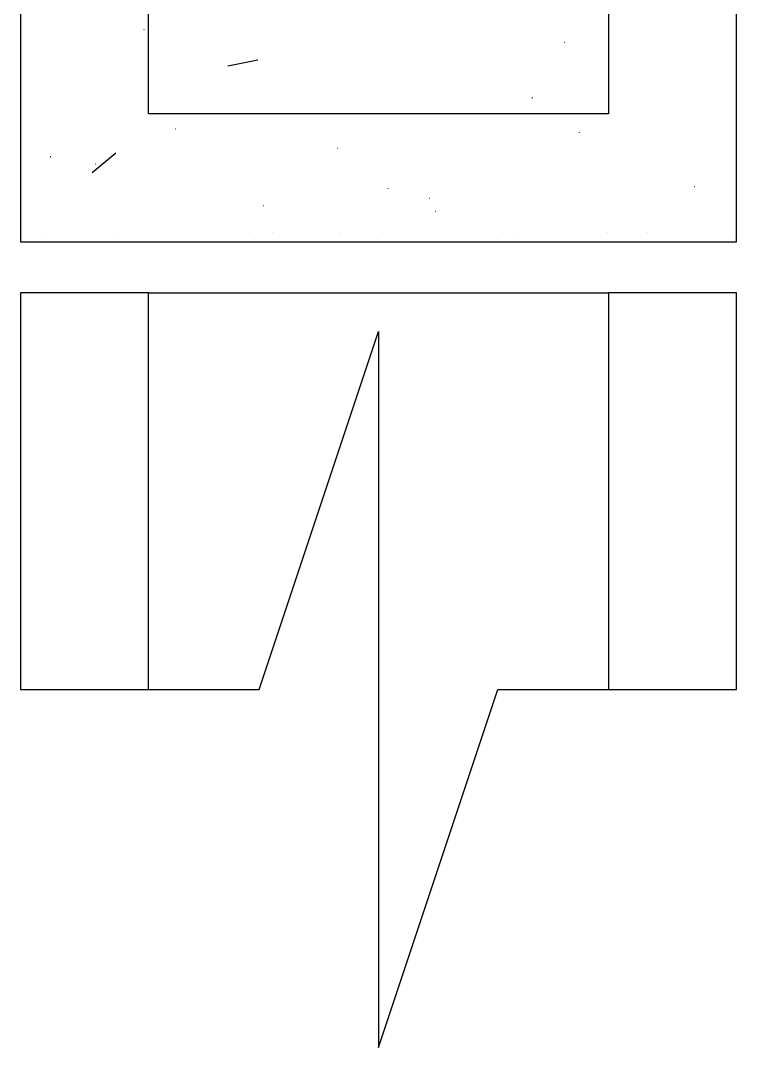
# Model space of a CAD drawing. Extents: x 0 to 119, y 0 to 84.
# Drawn here: x 47.255 to 48.655, y 51.938 to 53.946 of the extents above; entities that cross this region are included whole.
import ezdxf

# ---------------------------------------------------------------- set-up
doc = ezdxf.new("R2010")
doc.units = 0
doc.header["$MEASUREMENT"] = 0
doc.layers.add('10', color=252, linetype='CONTINUOUS')
doc.layers.add('29', color=9, linetype='CONTINUOUS')

msp = doc.modelspace()

# ---------------------------------------------------------------- linework, layer by layer
at = {"layer": '10', "color": 252, "linetype": 'Continuous'}
for p, q in [((47.505376, 53.513321), (48.405376, 53.513321)), ((47.505376, 53.513321), (48.405376, 53.513321)), ((47.505376, 53.413321), (48.405376, 53.413321))]:
    msp.add_line(p, q, dxfattribs=at)
for points in [[(47.505376, 55.413321), (47.255376, 55.413321), (47.255376, 53.513321), (48.655376, 53.513321), (48.655376, 55.413321), (48.405376, 55.413321), (48.405376, 53.763321), (47.505376, 53.763321), (47.505376, 55.413321)], [(47.505376, 52.637983), (47.505376, 53.413321), (47.255376, 53.413321), (47.255376, 52.637983)], [(48.655376, 52.637983), (48.655376, 53.413321), (48.405376, 53.413321), (48.405376, 52.637983)], [(47.255376, 52.637983), (47.722043, 52.637983), (47.955376, 53.337983), (47.955376, 51.937983), (48.18871, 52.637983), (48.655376, 52.637983)]]:
    msp.add_lwpolyline(points, dxfattribs=at)
at = {"layer": '29', "color": 9, "linetype": 'Continuous'}
for p, q in [((47.255376, 53.941372), (47.255376, 53.941372)), ((47.255376, 53.941372), (47.255376, 53.941372)), ((47.497247, 53.92744), (47.497378, 53.928432)), ((48.31895, 53.902859), (48.319926, 53.903075)), ((47.660591, 53.857145), (47.719489, 53.868594)), ((48.256439, 53.794105), (48.256569, 53.795097)), ((47.255376, 53.778379), (47.255376, 53.778379)), ((47.255376, 53.74289), (47.255376, 53.74289)), ((47.557439, 53.734036), (47.558415, 53.734252)), ((48.348138, 53.726057), (48.348747, 53.726851)), ((47.395601, 53.648525), (47.441564, 53.687092)), ((47.875033, 53.695438), (47.875642, 53.696232)), ((47.255376, 53.66707), (47.255376, 53.66707)), ((47.255376, 53.66707), (47.255376, 53.66707)), ((47.255376, 53.66707), (47.255376, 53.66707)), ((47.313365, 53.679926), (47.314341, 53.680142)), ((47.401927, 53.664819), (47.402536, 53.665613)), ((47.974224, 53.617128), (47.974355, 53.618119)), ((48.572477, 53.621022), (48.573476, 53.621065)), ((48.05497, 53.598427), (48.055969, 53.59847)), ((47.730279, 53.58425), (47.731279, 53.584294)), ((48.066782, 53.572653), (48.067758, 53.572869)), ((47.255376, 53.563516), (47.255376, 53.563516)), ((47.255376, 53.563516), (47.255376, 53.563516)), ((47.255376, 53.563516), (47.255376, 53.563516)), ((47.255376, 53.530862), (47.255376, 53.530862)), ((47.299138, 53.530862), (47.299138, 53.530862)), ((47.299138, 53.530862), (47.299138, 53.530862)), ((47.299138, 53.530862), (47.299138, 53.530862)), ((47.445037, 53.530862), (47.445037, 53.530862)), ((47.445037, 53.530862), (47.445037, 53.530862)), ((47.703952, 53.530862), (47.703952, 53.530862)), ((47.703952, 53.530862), (47.703952, 53.530862)), ((47.748749, 53.530862), (47.748749, 53.530862)), ((47.748749, 53.530862), (47.748749, 53.530862)), ((47.748749, 53.530862), (47.748749, 53.530862)), ((47.878278, 53.530862), (47.878278, 53.530862)), ((47.962867, 53.530862), (47.962867, 53.530862)), ((48.198359, 53.530862), (48.198359, 53.530862)), ((48.198359, 53.530862), (48.198359, 53.530862)), ((48.198359, 53.530862), (48.198359, 53.530862)), ((48.221782, 53.530862), (48.221782, 53.530862)), ((48.402313, 53.530862), (48.402313, 53.530862)), ((48.480697, 53.530862), (48.480697, 53.530862)), ((48.64797, 53.530862), (48.64797, 53.530862)), ((48.64797, 53.530862), (48.64797, 53.530862))]:
    msp.add_line(p, q, dxfattribs=at)

doc.saveas('drawing.dxf')
